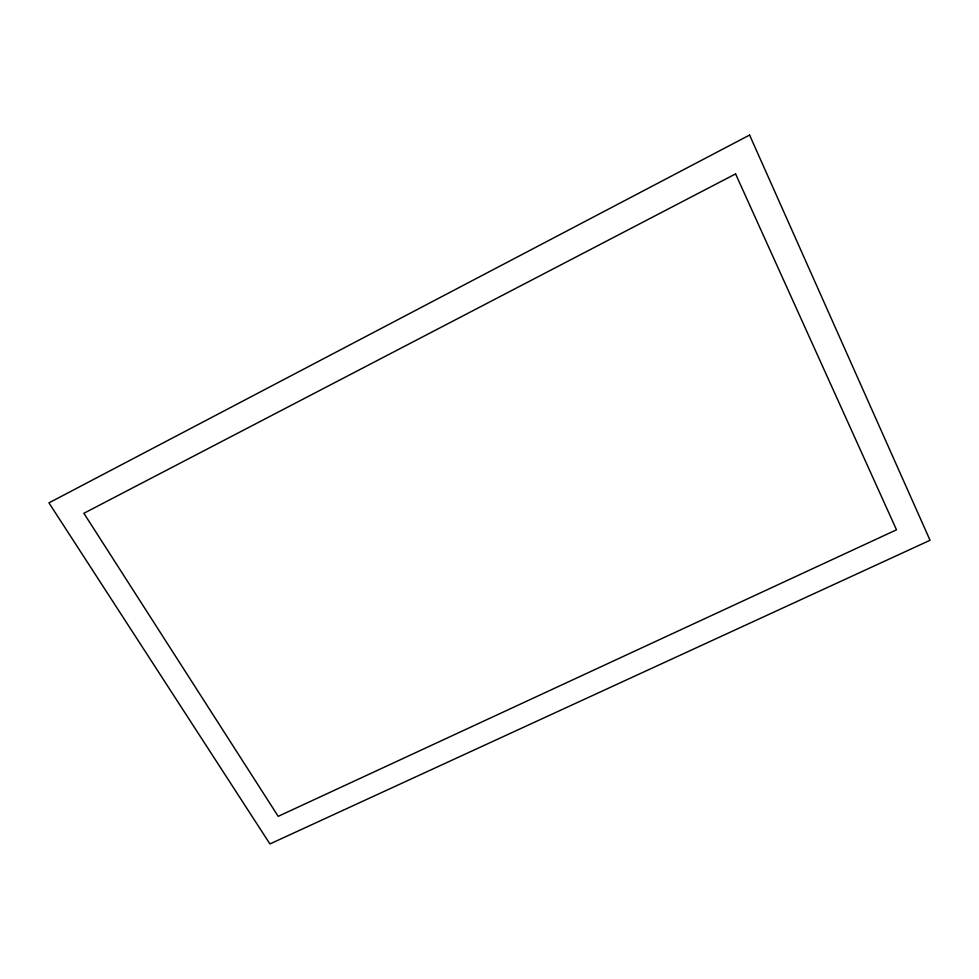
<?xml version="1.0" encoding="UTF-8"?>
<svg xmlns="http://www.w3.org/2000/svg" width="979" height="979" viewBox="0 0 979 979"><rect width="100%" height="100%" fill="white"/><g stroke="black" fill="none" stroke-linecap="round" stroke-linejoin="round"><path stroke-width="1.47" d="M749.596 135.053L48.95 502.863L269.935 843.947L930.05 540.273L749.596 135.053M735.584 173.907L83.876 513.29L278.207 816.339L896.507 529.81L735.584 173.907"/></g></svg>
